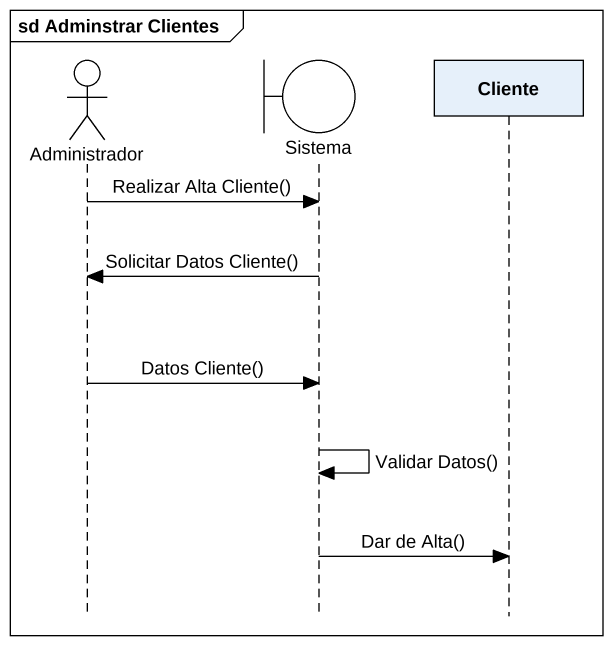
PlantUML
@startuml
mainframe sd Adminstrar Clientes
hide footbox
actor Administrador
boundary Sistema
participant Cliente

Administrador -> Sistema : Realizar Alta Cliente()
Sistema -> Administrador : Solicitar Datos Cliente()
Administrador -> Sistema : Datos Cliente()
Sistema -> Sistema : Validar Datos()
Sistema -> Cliente : Dar de Alta()
@enduml
